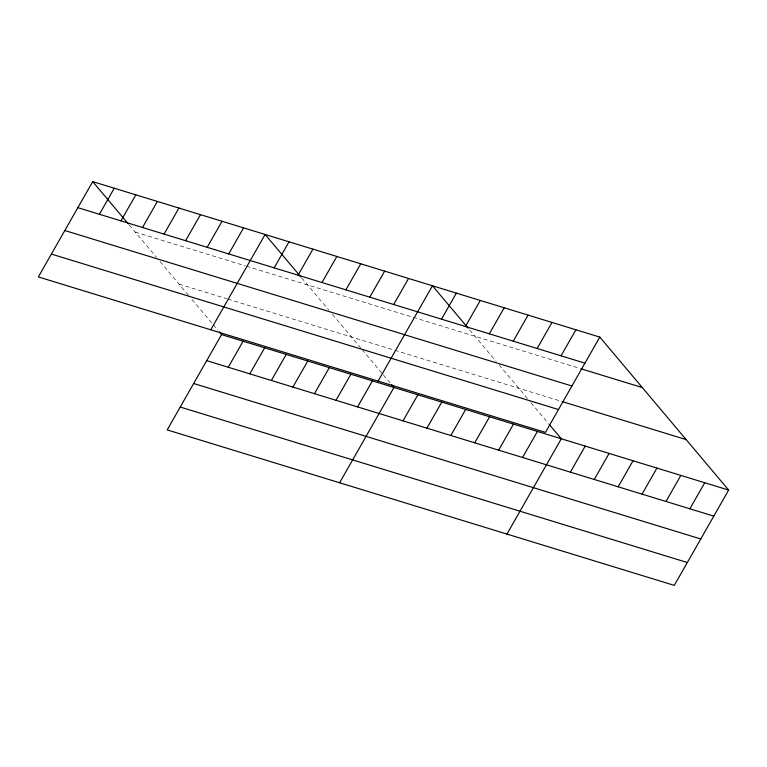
<?xml version="1.0" encoding="UTF-8"?>
<svg xmlns="http://www.w3.org/2000/svg" width="767" height="767" viewBox="0 0 767 767"><rect width="100%" height="100%" fill="white"/><g stroke="black" fill="none" stroke-linecap="round" stroke-linejoin="round"><path stroke-width="0.58" stroke-dasharray="3.83 2.88" d="M135.232 232.094L245.258 265.833M246.389 266.178L579.718 368.381M179.037 284.106L226.677 298.718M227.818 299.063L393.567 349.886M394.708 350.231L560.907 401.199M469.672 329.963L496.153 361.41M499.077 364.871L529.422 400.901M530.937 402.704L548.405 423.442M301.575 277.75L328.822 310.098M332.466 314.432L361.324 348.688M362.082 349.589L381.822 373.03M383.337 374.833L390.93 383.845M129.163 224.884L156.41 257.233M160.054 261.566L188.912 295.832M191.951 299.437L212.449 323.77M213.207 324.671L217.761 330.078"/><path stroke-width="1.15" d="M92.711 181.616L38.35 276.925L545.442 432.406L599.804 337.096L92.711 181.616L128.396 223.983M99.413 214.271L114.264 188.222M120.956 220.877L135.817 194.828M142.509 227.492L157.369 201.443M164.061 234.098L178.922 208.049M185.614 240.704L200.475 214.655M207.167 247.31L222.027 221.26M228.719 253.925L243.57 227.876M210.762 329.791L265.123 234.481L300.808 276.849M219.285 331.89L221.558 334.594L167.196 429.903L674.289 585.384L728.65 490.075L599.804 337.096M274.174 267.856L289.034 241.806M228.25 367.249L243.11 341.2M298.075 275.19L312.936 249.141M249.802 373.855L264.663 347.806M321.987 282.515L336.847 256.466M271.355 380.461L286.216 354.412M345.888 289.849L360.749 263.8M292.908 387.067L307.768 361.027M314.46 393.682L329.321 367.633M369.799 297.174L384.65 271.125M336.013 400.288L350.864 374.238M393.701 304.509L408.562 278.459M357.566 406.893L372.417 380.844M378.102 381.103L432.463 285.784L468.148 328.161M339.608 482.769L393.97 387.45L391.697 384.746M441.514 319.168L456.375 293.119M403.02 420.834L417.881 394.784M465.416 326.493L480.276 300.443M426.922 428.159L441.782 402.109M489.327 333.827L504.178 307.778M450.833 435.493L465.684 409.444M513.228 341.152L528.089 315.112M474.735 442.818L489.595 416.778M537.14 348.486L551.991 322.437M498.636 450.152L513.497 424.103M561.041 355.821L575.902 329.772M522.548 457.477L537.408 431.438M506.949 534.072L561.31 438.762L549.162 424.343M570.36 472.146L585.211 446.097M594.262 479.471L609.123 453.422M618.173 486.805L633.024 460.756M642.075 494.13L656.936 468.081M665.977 501.465L680.837 475.415M689.888 508.789L704.748 482.74M77.86 207.665L584.943 363.146M580.849 368.735L642.324 387.575M64.821 230.522L571.914 386.002M562.048 401.544L686.129 439.587M51.389 254.069L558.481 409.549M221.558 334.594L728.65 490.075M206.707 360.643L713.789 516.124M193.667 383.5L700.75 538.98M180.235 407.047L687.318 562.527"/></g></svg>
